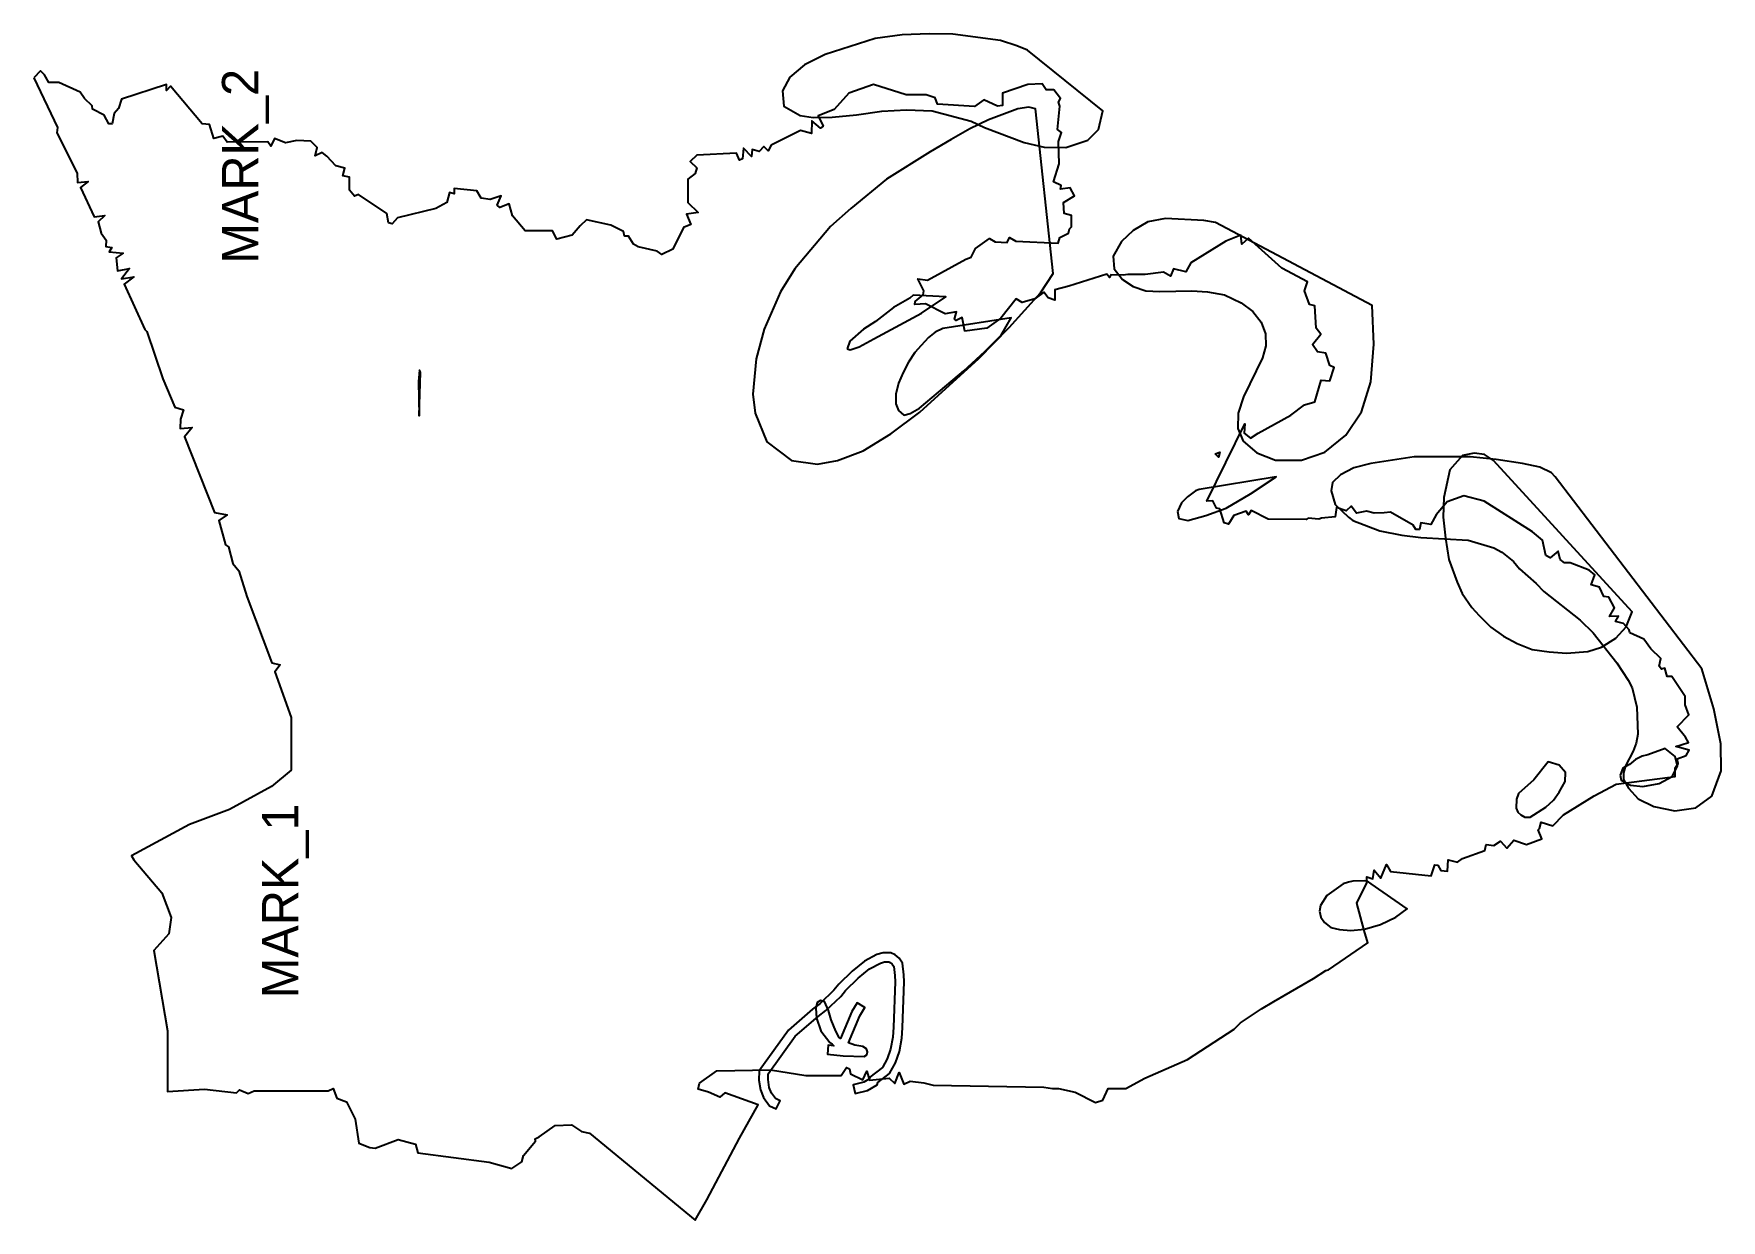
# Model space of a CAD drawing. Extents: x -3563 to -1709, y 1464 to 2768.
import ezdxf
from ezdxf.enums import TextEntityAlignment as Align

# ---------------------------------------------------------------- set-up
doc = ezdxf.new("R2010")
doc.units = 0

msp = doc.modelspace()

# ---------------------------------------------------------------- linework, layer by layer
at = {"layer": '1', "color": 7}
msp.add_lwpolyline([(-3563.1, 2719.8), (-3537.1, 2665.1), (-3537.8, 2659.4), (-3515.6, 2615), (-3515.1, 2604.7), (-3503.5, 2605.8), (-3511.6, 2599.2), (-3496.7, 2567), (-3485.1, 2568.3), (-3492.4, 2561.4), (-3489.1, 2549.1), (-3483.6, 2541.4), (-3483.8, 2534.3), (-3477.2, 2533.4), (-3480.4, 2528.4), (-3465, 2527.2), (-3472.4, 2521.8), (-3471, 2507.7), (-3458, 2510.1), (-3466.8, 2498.8), (-3453, 2500.9), (-3463.9, 2493.1), (-3440.9, 2443), (-3438.7, 2441.1), (-3421.1, 2389.1), (-3408.2, 2358), (-3398.7, 2355), (-3401.9, 2344.5), (-3402.3, 2334.3), (-3389.1, 2335.4), (-3397.6, 2325.3), (-3364.5, 2242), (-3350.7, 2239.5), (-3359.8, 2233.4), (-3352.3, 2206.7), (-3349.1, 2204.3), (-3344.3, 2185.9), (-3337.9, 2177.9), (-3329.1, 2149.9), (-3301.4, 2076.8), (-3292.3, 2074.7), (-3298.1, 2066.8), (-3280.3, 2016.7), (-3280.3, 1959.1), (-3301.9, 1941.1), (-3347.9, 1915.6), (-3391.8, 1899.1), (-3455.7, 1864.9), (-3453, 1860.4), (-3422.5, 1824.3), (-3412.3, 1797.1), (-3414.6, 1779), (-3431.1, 1760.8), (-3416.3, 1672.4), (-3416.3, 1606), (-3375.5, 1608.3), (-3340.4, 1604.3), (-3337.2, 1607.5), (-3327.4, 1603.5), (-3321, 1606.7), (-3239.5, 1606.7), (-3234.1, 1609.2), (-3230.1, 1598.6), (-3219.3, 1594.3), (-3209.9, 1575.5), (-3205.8, 1549.2), (-3193.9, 1544.3), (-3187.8, 1543.5), (-3162.8, 1553.1), (-3143.8, 1547.8), (-3141.2, 1538.3), (-3062.7, 1528.3), (-3037.9, 1521.1), (-3026.7, 1528.4), (-3025.1, 1535.5), (-3011.8, 1551.3), (-3012.3, 1553.9), (-3007.9, 1555.9), (-2990.1, 1568.3), (-2972.3, 1569.1), (-2961.1, 1561.9), (-2952.3, 1560.2), (-2836.2, 1464.3), (-2823.5, 1486.8), (-2787.6, 1554.7), (-2767.2, 1591.2), (-2803.6, 1604.3), (-2809.2, 1599.5), (-2821.8, 1605.1), (-2833.1, 1608.3), (-2831.6, 1614.9), (-2812.6, 1628.4), (-2753.4, 1629.8), (-2714.7, 1623.5), (-2675.7, 1623.5), (-2669.9, 1632.3), (-2666.6, 1630.6), (-2665.6, 1625.2), (-2651.9, 1618.6), (-2647.5, 1628.3), (-2644.9, 1618.2), (-2623.1, 1620.5), (-2616.9, 1614.6), (-2612.3, 1626.7), (-2607, 1613.7), (-2599.9, 1617.2), (-2585.1, 1615.5), (-2574.8, 1612.8), (-2453.1, 1610.7), (-2443.5, 1609.1), (-2437.1, 1609.1), (-2418.7, 1605.1), (-2396.4, 1593.9), (-2388.4, 1596.3), (-2382.3, 1609.1), (-2362.9, 1609.1), (-2342.2, 1620.4), (-2295.3, 1640.9), (-2244, 1674.2), (-2237.1, 1681.1), (-2213.9, 1696.5), (-2200.3, 1704.8), (-2156.9, 1729.9), (-2143.4, 1738.8), (-2140.3, 1739.5), (-2097, 1769.1), (-2101.1, 1782.8), (-2109.2, 1812.6), (-2098.1, 1835.2), (-2098.1, 1841.8), (-2091.6, 1839.5), (-2090, 1849.1), (-2082.7, 1840.3), (-2076.7, 1855.1), (-2072.2, 1847.7), (-2027.5, 1842.9), (-2023.4, 1854.8), (-2020.3, 1854.7), (-2016.8, 1848.6), (-2009.6, 1847.9), (-2009, 1860.4), (-1998.4, 1858), (-1993.1, 1862), (-1968.5, 1870.8), (-1966.9, 1877.4), (-1958.7, 1876.3), (-1951.2, 1880.8), (-1944.3, 1873.1), (-1936.5, 1882.1), (-1922.8, 1877.1), (-1905.9, 1883.5), (-1909.9, 1893.5), (-1908.3, 1894.8), (-1906.8, 1901.8), (-1893.8, 1897.9), (-1882.1, 1909.7), (-1848.3, 1930.7), (-1824.1, 1943.5), (-1759.4, 1951.8), (-1759.5, 1961.3), (-1755.9, 1966.3), (-1757.2, 1971.4), (-1747.3, 1975), (-1743.9, 1980.9), (-1758.7, 1985.1), (-1744.8, 1989.3), (-1747.9, 1995.3), (-1757.1, 2006.7), (-1744.3, 2019.7), (-1748.3, 2030.8), (-1748.3, 2039.9), (-1762.9, 2061.8), (-1768.2, 2061.8), (-1770.9, 2071.1), (-1774.4, 2070), (-1777.1, 2073.1), (-1775.2, 2081.6), (-1786, 2092.4), (-1793.9, 2102.7), (-1809.2, 2110), (-1810, 2113.2), (-1816.1, 2120.2), (-1825, 2122.3), (-1821.8, 2128.2), (-1831.7, 2127.7), (-1825.9, 2137.4), (-1832.3, 2149.1), (-1837.9, 2149.9), (-1842.6, 2160.2), (-1851.7, 2162.5), (-1847.6, 2173.5), (-1853.8, 2178.8), (-1874.9, 2186.7), (-1881.1, 2186.7), (-1885.7, 2190.3), (-1888.1, 2199.4), (-1896.6, 2192.3), (-1901.5, 2194.9), (-1905.1, 2211.5), (-1916, 2221), (-1969.1, 2254.7), (-1991.6, 2260.3), (-2009.9, 2253.9), (-2021.9, 2239.6), (-2028, 2228.7), (-2038.7, 2230.7), (-2040.5, 2223.4), (-2044.2, 2223.5), (-2047.2, 2228.2), (-2072.1, 2242.5), (-2079.2, 2241.6), (-2090.2, 2241.4), (-2098.7, 2243.5), (-2109.7, 2241.5), (-2115.6, 2249.1), (-2120.8, 2243.9), (-2131.7, 2247.4), (-2132.9, 2237.4), (-2148.1, 2235.7), (-2150.8, 2234.7), (-2162.6, 2236), (-2164.7, 2234.3), (-2206.6, 2234.7), (-2225.2, 2244.3), (-2228.4, 2239.5), (-2230.8, 2243.6), (-2244.3, 2238.7), (-2250.3, 2229.3), (-2254.8, 2230.8), (-2259.9, 2246.1), (-2263.5, 2246.7), (-2267.5, 2255), (-2274, 2254.6), (-2232.2, 2339.5), (-2233, 2329.1), (-2226.1, 2323.6), (-2217.7, 2329.2), (-2181.9, 2349.1), (-2166.8, 2360.3), (-2155.4, 2363.8), (-2148.5, 2387.6), (-2138.7, 2386.7), (-2134, 2401.4), (-2138.9, 2403.7), (-2143.3, 2417.1), (-2152.3, 2418.7), (-2157.9, 2426.5), (-2148.8, 2438.1), (-2154, 2444.5), (-2155.2, 2469.3), (-2161.2, 2470.8), (-2166.7, 2485.8), (-2163.5, 2495.4), (-2191.5, 2510.7), (-2228.3, 2543.4), (-2235.4, 2537.1), (-2236.6, 2546.9), (-2253.3, 2540.2), (-2291.7, 2516.6), (-2297.2, 2506.6), (-2310.6, 2510), (-2313.9, 2501.7), (-2321.8, 2506.1), (-2341.9, 2503.5), (-2360.7, 2503.5), (-2365.8, 2502.7), (-2379.5, 2503.1), (-2380.9, 2500.3), (-2384.1, 2503.9), (-2425.8, 2490.7), (-2441, 2486.6), (-2441.2, 2475.5), (-2448.3, 2477.9), (-2453.1, 2484.2), (-2462.9, 2477), (-2477, 2472.9), (-2483.5, 2477), (-2500.4, 2455.5), (-2515.8, 2444.8), (-2540, 2441.5), (-2543, 2456.4), (-2549.4, 2453.1), (-2551.4, 2454.4), (-2549.1, 2462.7), (-2561.5, 2460.4), (-2583.1, 2471.4), (-2594.8, 2470.8), (-2594.6, 2474.1), (-2585.9, 2481.2), (-2585.1, 2485.7), (-2591.6, 2498.8), (-2581, 2497.2), (-2538.7, 2520.3), (-2533.1, 2522.7), (-2528.3, 2532.3), (-2512.9, 2543.3), (-2506.7, 2539.5), (-2493.4, 2538.6), (-2490.7, 2544.3), (-2484.1, 2540.3), (-2437.5, 2538), (-2435.4, 2544.4), (-2425.9, 2549.2), (-2425.1, 2553.9), (-2422.8, 2556.1), (-2422.7, 2568.5), (-2430.7, 2570.7), (-2431.7, 2582.8), (-2419.5, 2590), (-2424.3, 2598.7), (-2434.9, 2597.3), (-2434.1, 2601.4), (-2442.6, 2605.5), (-2436.3, 2625.2), (-2437.1, 2649.8), (-2433.9, 2659.5), (-2438, 2662.8), (-2435.6, 2688.7), (-2437.2, 2692.9), (-2434.7, 2697), (-2442, 2706.7), (-2450.7, 2706.7), (-2454.8, 2713.1), (-2470.7, 2712.3), (-2498.7, 2702.8), (-2498.7, 2689.2), (-2504.2, 2688.5), (-2519, 2695.7), (-2529.5, 2688.1), (-2569.9, 2690.6), (-2572.6, 2697.7), (-2582.3, 2701.2), (-2604.6, 2701.1), (-2640.4, 2712.3), (-2667.5, 2702.7), (-2683.5, 2685), (-2701.1, 2678), (-2695.5, 2666.6), (-2698.5, 2664.3), (-2708.2, 2672.4), (-2708.5, 2658.7), (-2720.5, 2661.9), (-2752.8, 2645.8), (-2756.1, 2639.5), (-2760.7, 2644.3), (-2765.9, 2638.7), (-2773.7, 2641.1), (-2774.5, 2633.2), (-2783.1, 2642.6), (-2784.4, 2630.6), (-2787.5, 2629.1), (-2791, 2637.1), (-2834.4, 2634.8), (-2841.9, 2627.7), (-2834.6, 2620.9), (-2836.3, 2614.7), (-2844.3, 2608.3), (-2844.4, 2582.9), (-2833.1, 2571.6), (-2846, 2569.8), (-2841.2, 2558.5), (-2849, 2555.1), (-2860.8, 2531.4), (-2873.1, 2525.7), (-2878.1, 2529.2), (-2898.8, 2533.9), (-2904.2, 2537.1), (-2909.7, 2545.8), (-2913.9, 2545.9), (-2914.9, 2550.9), (-2929.1, 2557.9), (-2955.6, 2563.5), (-2962.8, 2557.1), (-2971.4, 2546.8), (-2988.2, 2542.5), (-2993.1, 2551.6), (-3023.2, 2551.5), (-3037, 2568.1), (-3040.7, 2581.1), (-3050.8, 2577.1), (-3053.9, 2579.9), (-3049.6, 2589.9), (-3061.6, 2585.9), (-3071.5, 2587.5), (-3076.2, 2595.5), (-3101, 2598.1), (-3101.2, 2592.3), (-3106.2, 2593.8), (-3109.2, 2582.6), (-3121.1, 2576.3), (-3163.3, 2566), (-3169.4, 2559.1), (-3173.2, 2560.4), (-3175.2, 2570.8), (-3206.2, 2591.5), (-3210.7, 2589.6), (-3216.3, 2596.3), (-3216.2, 2610.7), (-3223.5, 2612.2), (-3221.3, 2620.6), (-3231, 2622.9), (-3240.9, 2633.7), (-3246.1, 2637.8), (-3253.9, 2633.9), (-3251.7, 2643.1), (-3258.8, 2650), (-3273.9, 2650.7), (-3286.5, 2648.3), (-3298.4, 2653.2), (-3302.6, 2644.6), (-3305.8, 2649.3), (-3350.7, 2649.1), (-3355.4, 2655.5), (-3365.2, 2653.1), (-3370, 2668.4), (-3378, 2669.1), (-3412.8, 2710.5), (-3417.1, 2705.9), (-3417.4, 2712.3), (-3466.8, 2696.2), (-3470, 2685.9), (-3474.7, 2680.4), (-3477.1, 2669.1), (-3480.5, 2669.2), (-3485.9, 2678.7), (-3498.7, 2685.1), (-3499.1, 2688.8), (-3507.5, 2697.1), (-3512.2, 2704.1), (-3535.5, 2714.7), (-3546.7, 2714.7), (-3551.2, 2723), (-3555.8, 2727.5)], close=True, dxfattribs=at)
at = {"layer": '11', "color": 7}
msp.add_lwpolyline([(-2264.7, 2306.6), (-2259.6, 2308.5), (-2261.1, 2302.7)], close=True, dxfattribs=at)
at = {"layer": '51', "color": 7}
msp.add_lwpolyline([(-2773.1, 2372.2), (-2770.4, 2351.4), (-2757.7, 2319.9), (-2730.6, 2299.1), (-2701.7, 2295.2), (-2679.9, 2299.2), (-2651.8, 2310), (-2621.4, 2328.5), (-2589.4, 2352.3), (-2524.7, 2411.2), (-2491.3, 2445.3), (-2456.7, 2483.4), (-2442.9, 2504.8), (-2462.2, 2685.8), (-2469.6, 2687.3), (-2481.9, 2685.7), (-2514.1, 2673.5), (-2534.3, 2663.6), (-2554.9, 2652), (-2577.9, 2638.4), (-2625.9, 2608.2), (-2665.4, 2576.2), (-2687.4, 2556.4), (-2726.8, 2509.9), (-2742.6, 2484.5), (-2760.5, 2443.4), (-2769.3, 2410.9)], close=True, dxfattribs=at)
at = {"layer": '52', "color": 7}
for points in [[(-2740.5, 2705.5), (-2738.7, 2688.6), (-2720.9, 2678.3), (-2706.5, 2676.2), (-2685.8, 2676.4), (-2659.1, 2678.9), (-2631.3, 2683), (-2604, 2684.5), (-2576, 2683.4), (-2532.9, 2672), (-2518.2, 2665.1), (-2474.9, 2648.5), (-2452.7, 2643.5), (-2429, 2643.3), (-2404.8, 2651.1), (-2393, 2662.8), (-2388.2, 2683.4), (-2471.2, 2750.1), (-2482.7, 2755), (-2500.9, 2760.6), (-2553, 2767.7), (-2579.3, 2768.2), (-2609, 2766.8), (-2638.6, 2762.9), (-2693.6, 2745.3), (-2716.2, 2734), (-2732.1, 2720.3)], [(-2376.9, 2523.9), (-2375.7, 2509.7), (-2366.6, 2498), (-2354.8, 2490.3), (-2341.2, 2485.6), (-2325.6, 2485.1), (-2290.6, 2485.8), (-2273.2, 2484.5), (-2254.6, 2481.1), (-2236.4, 2472.4), (-2223.6, 2462.9), (-2214.3, 2451.4), (-2209.5, 2438.3), (-2209.1, 2425.2), (-2212.9, 2412), (-2233.6, 2369.2), (-2239.5, 2351.2), (-2240.1, 2334.2), (-2234.2, 2320.3), (-2219.2, 2307.7), (-2198.5, 2299.5), (-2170.1, 2299.4), (-2144.2, 2308.4), (-2121.1, 2327.1), (-2104.1, 2352.6), (-2093.8, 2385.7), (-2090.4, 2427.1), (-2092.5, 2469.5), (-2264.4, 2560.8), (-2277.5, 2562.8), (-2319.3, 2565.1), (-2339, 2561.6), (-2354.9, 2552), (-2367.7, 2539.9)], [(-2615.9, 2372), (-2615.8, 2361.4), (-2612.8, 2354), (-2607, 2349.2), (-2600.1, 2350.9), (-2589.7, 2356.9), (-2541, 2397.8), (-2517.9, 2418.9), (-2500.2, 2436.9), (-2488.9, 2456), (-2564.3, 2444.2), (-2572.4, 2440.4), (-2579.8, 2434.2), (-2588, 2425.6), (-2594.8, 2417.8), (-2602, 2407.3), (-2607.9, 2395.9), (-2612.8, 2384.3)], [(-3140.4, 2386), (-3139.5, 2348.3), (-3138, 2396.2), (-3139.1, 2398.3)], [(-2137.3, 2265.8), (-2132.9, 2250.7), (-2118.3, 2236.8), (-2113.6, 2233.4), (-2084.1, 2221.8), (-2059.6, 2217.1), (-2038.9, 2214.7), (-1987, 2211.6), (-1958.5, 2203.2), (-1950, 2198.4), (-1937.2, 2188.3), (-1930.4, 2180.1), (-1912, 2164.1), (-1903.7, 2155.4), (-1863.7, 2123.9), (-1849.4, 2109.7), (-1823.6, 2076.7), (-1811.2, 2058), (-1806.8, 2049.5), (-1801.6, 2028), (-1800.3, 1998.4), (-1802.4, 1988.7), (-1805.4, 1979.9), (-1813.9, 1963.7), (-1816.1, 1955.9), (-1816.1, 1948.6), (-1810.8, 1939.2), (-1800, 1927.3), (-1782.7, 1919.1), (-1759.7, 1914.4), (-1736.8, 1917.5), (-1719, 1930.3), (-1708.7, 1958.1), (-1709.3, 1988), (-1716.8, 2026.4), (-1730.1, 2070.2), (-1891.3, 2281.3), (-1895.4, 2285.8), (-1908.2, 2291.9), (-1927.1, 2296), (-1955.9, 2300.4), (-1984.7, 2303.4), (-2046.3, 2303.4), (-2093.7, 2296), (-2112.6, 2291.3), (-2127.3, 2283.4), (-2136.1, 2275.1)], [(-2014.2, 2237.1), (-2011.9, 2214), (-2008.2, 2190.6), (-1999.1, 2165.6), (-1993.5, 2153.1), (-1982.7, 2137.8), (-1974.8, 2128.8), (-1961.8, 2116.2), (-1948, 2106), (-1933, 2098.2), (-1916.4, 2091.6), (-1897.8, 2088.8), (-1878.7, 2087.5), (-1855.5, 2089.2), (-1840.4, 2094.1), (-1824.5, 2104), (-1813.3, 2116.5), (-1806.8, 2132.8), (-1959.1, 2299.3), (-1968.8, 2305.8), (-1980.1, 2307.4), (-1993.1, 2304.6), (-2006.9, 2289.1), (-2013.6, 2258.6)], [(-2766.3, 1618.3), (-2764.6, 1607.5), (-2761.1, 1599.1), (-2754.6, 1590.2), (-2747.3, 1586.6), (-2742.9, 1595.5), (-2748, 1598.1), (-2752.3, 1604), (-2754.9, 1610.2), (-2756.2, 1618.9), (-2756, 1625.3), (-2726.3, 1666.6), (-2701.2, 1688.4), (-2692.6, 1694.8), (-2676.4, 1710.3), (-2671, 1716.9), (-2657.1, 1730.4), (-2644.7, 1740.6), (-2632.8, 1747), (-2628.4, 1748.2), (-2623.5, 1748.2), (-2622.1, 1747.6), (-2619.7, 1745.6), (-2618.1, 1743.3), (-2616.8, 1733.3), (-2616.5, 1726.3), (-2618.3, 1676.5), (-2619.2, 1665.7), (-2621.6, 1652.4), (-2625.2, 1641.7), (-2630.6, 1632.3), (-2644.2, 1621.5), (-2644.6, 1619.9), (-2650.9, 1616.2), (-2662.8, 1613.2), (-2660.4, 1603.5), (-2647.1, 1606.8), (-2636.2, 1613.2), (-2635.5, 1615.6), (-2622.9, 1625.6), (-2616, 1637.5), (-2611.9, 1649.9), (-2609.2, 1664.4), (-2608.4, 1675.9), (-2608.4, 1676), (-2606.5, 1726.3), (-2606.9, 1734.2), (-2608.5, 1747), (-2612.2, 1752.4), (-2616.7, 1756.1), (-2621.3, 1758.2), (-2629.8, 1758.2), (-2636.6, 1756.3), (-2650.3, 1749), (-2663.8, 1737.9), (-2678.4, 1723.7), (-2683.8, 1717.1), (-2699.1, 1702.4), (-2707.5, 1696.2), (-2733.8, 1673.3), (-2765.8, 1628.7)], [(-2703.6, 1697.4), (-2703.1, 1686.4), (-2698.2, 1672.6), (-2688.3, 1659.8), (-2685.6, 1658), (-2685.1, 1657.1), (-2684, 1656), (-2690, 1656.6), (-2691, 1646.7), (-2673.5, 1644.9), (-2650.5, 1644.2), (-2647.7, 1646.2), (-2646.8, 1649.5), (-2648, 1652.6), (-2652.1, 1655.1), (-2661, 1656.6), (-2667.9, 1659.4), (-2655.2, 1689.1), (-2649.8, 1698.3), (-2658.4, 1703.4), (-2664.2, 1693.6), (-2676.7, 1664.2), (-2678, 1665.1), (-2681.9, 1672.3), (-2686.8, 1684.5), (-2689.6, 1695), (-2694.2, 1704.6), (-2698.4, 1705.9), (-2702.2, 1703.7)]]:
    msp.add_lwpolyline(points, close=True, dxfattribs=at)
at = {"layer": '53', "color": 7}
for points in [[(-2669.1, 2422), (-2665.9, 2421), (-2656.2, 2424.2), (-2639.8, 2432.9), (-2587.6, 2461.2), (-2561, 2479), (-2596.6, 2480.8), (-2600.5, 2477.7), (-2618.2, 2467.5), (-2638.2, 2452), (-2651.2, 2443.5), (-2666.5, 2430.5)], [(-2306.1, 2243), (-2304.7, 2235.6), (-2294.8, 2233.3), (-2275.1, 2238.6), (-2252.9, 2246.9), (-2225.9, 2262.6), (-2197.9, 2281.4), (-2282.5, 2267.5), (-2286.6, 2265.8), (-2295.2, 2259.3), (-2301.9, 2252.8)], [(-2150.3, 1804.1), (-2148.9, 1797.4), (-2144.7, 1791.4), (-2137.6, 1786.1), (-2128.2, 1783.8), (-2115.8, 1782.9), (-2100.7, 1784.1), (-2083.1, 1789.2), (-2066.2, 1797.4), (-2054, 1806.4), (-2093.5, 1833.9), (-2097.3, 1836.9), (-2101.3, 1837.2), (-2113.6, 1836.9), (-2118.3, 1835.7), (-2124.1, 1834.2), (-2142, 1821.3), (-2149.2, 1810.3)]]:
    msp.add_lwpolyline(points, close=True, dxfattribs=at)
at = {"layer": '54', "color": 7}
for points in [[(-1934.2, 1917.3), (-1932.4, 1912.7), (-1928.9, 1909.7), (-1924.5, 1907.2), (-1918.6, 1907.2), (-1901.6, 1918.3), (-1893, 1926.1), (-1886.8, 1934.7), (-1880.4, 1946.5), (-1880, 1956.5), (-1886.9, 1964.3), (-1898.9, 1967.9), (-1914.7, 1948.4), (-1931.4, 1933.3), (-1933.6, 1927.2)], [(-1819.9, 1953.3), (-1818.7, 1948.1), (-1808.4, 1942.4), (-1794.9, 1941.1), (-1776.9, 1944.2), (-1762.7, 1952.1), (-1756.7, 1963.3), (-1759.4, 1974), (-1770.3, 1982.8), (-1789.3, 1975.6), (-1795.7, 1974.3), (-1802.8, 1970.8), (-1809.7, 1965.3), (-1816.8, 1961)]]:
    msp.add_lwpolyline(points, close=True, dxfattribs=at)

# ---------------------------------------------------------------- texts
at = {"layer": '72', "color": 3}
for s, p in [('MARK_2', (-3304.3, 2515.5)), ('MARK_1', (-3260.3, 1708.3))]:
    msp.add_text(s, height=40, rotation=90, dxfattribs=at).set_placement(p, align=Align.BOTTOM_LEFT)

doc.saveas('drawing.dxf')
